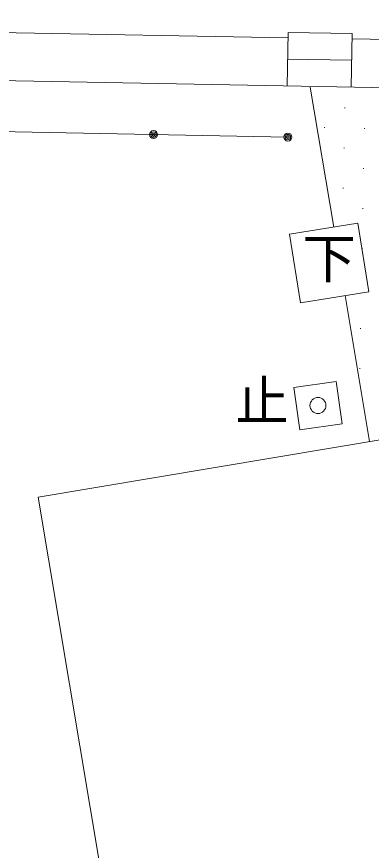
# Model space of a CAD drawing. Units: millimetres, scale not verified. Extents: x -97675 to 103927, y -47501 to 65812.
# Drawn here: x -61158 to -57833, y 2620 to 10430 of the extents above; entities that cross this region are included whole.
import ezdxf
from ezdxf.enums import TextEntityAlignment as Align

# ---------------------------------------------------------------- set-up
doc = ezdxf.new("R2010")
doc.units = ezdxf.units.MM
doc.header["$LTSCALE"] = 250
doc.layers.add('1-0_現況', color=2, linetype='Continuous', lineweight=9)
doc.styles.add('ベクターフォント', font='')
doc.styles.get('ベクターフォント').set_extended_font_data('ベクターフォント')

msp = doc.modelspace()

# ---------------------------------------------------------------- linework, layer by layer
at = {"layer": '1-0_現況'}
for p, q in [((-58615, 10232), (-69638.2, 10429.9)), ((-58623, 9782), (-58614.1, 10281.9)), ((-58014.2, 10271.2), (-58614.1, 10281.9)), ((-58023.1, 9771.3), (-58014.2, 10271.2)), ((-58618.6, 10032), (-58018.7, 10021.2)), ((-69646.3, 9979.9), (-46768.4, 9569.2)), ((-58405.4, 9768.1), (-58186.1, 8457.6)), ((-58079.9, 9574.4), (-58084.9, 9574.4)), ((-58082.4, 9576.9), (-58082.4, 9571.9)), ((-58615.9, 9301.7), (-67094.5, 9461.5)), ((-58270.9, 9390.5), (-58275.9, 9390.5)), ((-58273.4, 9393), (-58273.4, 9388)), ((-57896, 9383.4), (-57901, 9383.4)), ((-57898.5, 9385.9), (-57898.5, 9380.9)), ((-59872.7, 9325.4), (-59877.7, 9325.4)), ((-59875.2, 9327.9), (-59875.2, 9322.9)), ((-58613.4, 9301.7), (-58618.4, 9301.7)), ((-58615.9, 9304.2), (-58615.9, 9299.2)), ((-58087, 9199.5), (-58092, 9199.5)), ((-58089.5, 9202), (-58089.5, 9197)), ((-57903.1, 9008.5), (-57908.1, 9008.5)), ((-57905.6, 9011), (-57905.6, 9006)), ((-58096.6, 8827.1), (-58096.6, 8822.1)), ((-58094.1, 8824.6), (-58099.1, 8824.6)), ((-57910.2, 8633.5), (-57915.2, 8633.5)), ((-57912.7, 8636), (-57912.7, 8631)), ((-58600.4, 8391.7), (-57958.4, 8493.8)), ((-57856.3, 7851.9), (-57958.4, 8493.8)), ((-58498.2, 7749.8), (-58600.4, 8391.7)), ((-57917.3, 8258.6), (-57922.3, 8258.6)), ((-57919.8, 8261.1), (-57919.8, 8256.1)), ((-58498.2, 7749.8), (-57856.3, 7851.9)), ((-58078.8, 7816.5), (-57850, 6450.1)), ((-57931.5, 7508.7), (-57936.5, 7508.7)), ((-57934, 7511.2), (-57934, 7506.2)), ((-57938.6, 7133.8), (-57943.6, 7133.8)), ((-57941.1, 7136.3), (-57941.1, 7131.3)), ((-58559.4, 6954.6), (-58163.4, 7011.1)), ((-58559.1, 6954.6), (-58503.1, 6558.5)), ((-58163.2, 7011.1), (-58107.1, 6615.1)), ((-60955.6, 5929.3), (-56837.3, 6620)), ((-58502.9, 6558.6), (-58106.9, 6615.1)), ((-60955.6, 5929.3), (-59253.9, -4236.7))]:
    msp.add_line(p, q, dxfattribs=at)
msp.add_lwpolyline([(-44241, -8626.4), (-43743.7, -4949.2), (-43904.1, 7964.9), (-46613.7, 10016.5), (-58015.1, 10221.2)], dxfattribs=at)
for centre, radius in [((-59875.2, 9325.4), 37.5), ((-59875.2, 9325.4), 25.5), ((-59875.2, 9325.4), 13.5), ((-58615.9, 9301.7), 37.5), ((-58615.9, 9301.7), 25.5), ((-58615.9, 9301.7), 13.5), ((-58333.5, 6787.1), 75)]:
    msp.add_circle(centre, radius, dxfattribs=at)

# ---------------------------------------------------------------- texts
at = {"layer": '1-0_現況', "color": 4, "style": 'ベクターフォント'}
for s, p in [('下', (-58478.3, 7871.8)), ('止', (-59108.8, 6537.3))]:
    msp.add_text(s, height=366.6, dxfattribs=at).set_placement(p, align=Align.BOTTOM_LEFT)

doc.saveas('drawing.dxf')
